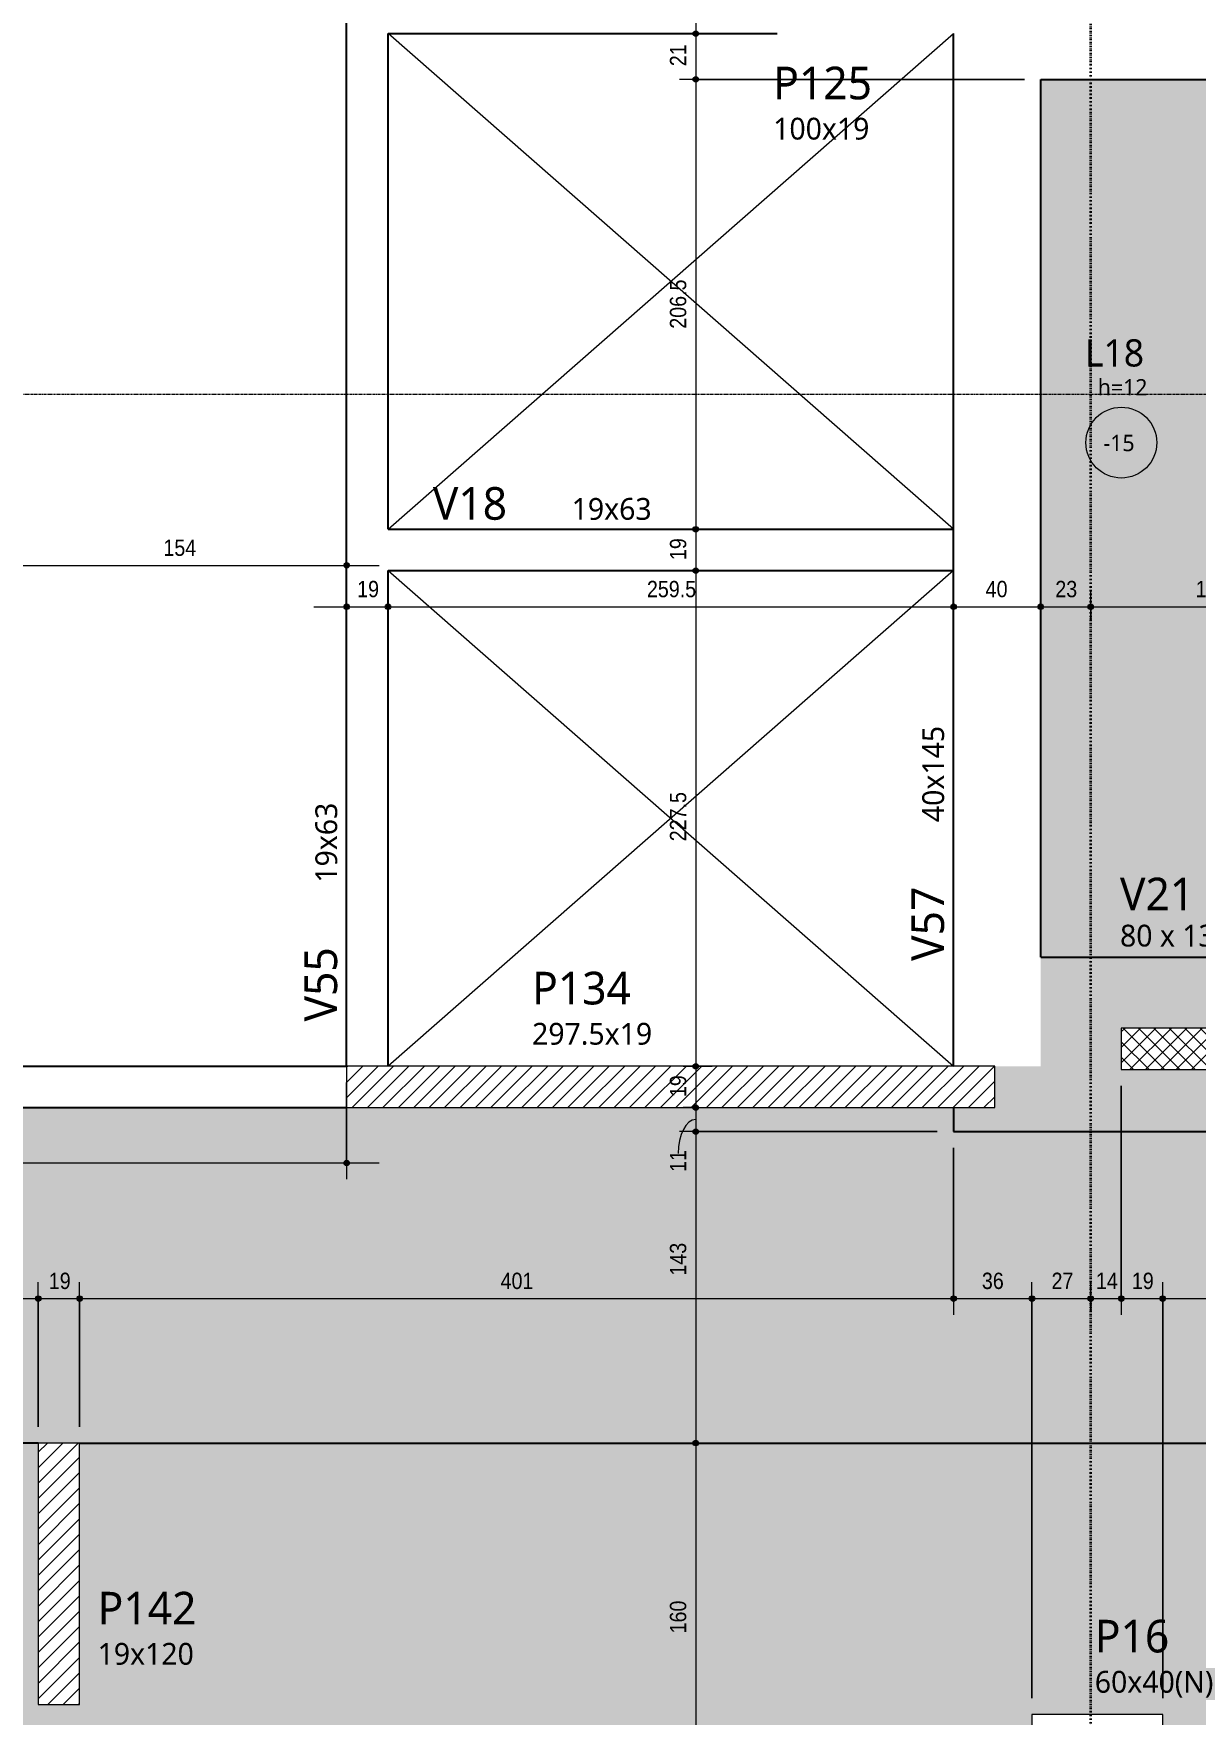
# Model space of a CAD drawing. Header units: centimetres. Extents: x -2136 to 34701, y -1430 to 84208.
# Drawn here: x 521 to 1054, y -686 to 86 of the extents above; entities that cross this region are included whole.
import ezdxf

# ---------------------------------------------------------------- set-up
doc = ezdxf.new("R2010")
doc.units = ezdxf.units.CM
doc.linetypes.add('Centro de 6 mm', pattern=[1.32, 0.6, -0.24, 0.24, -0.24])
doc.linetypes.add('Dash dot', pattern=[1.5875, 0.635, -0.47625, 0, -0.47625])
for name, color, linetype, lineweight in [('A-ANNO-DIMS', 7, 'Continuous', 9), ('A-ANNO-DIMS-50', 7, 'Continuous', 9), ('A-DETL', 7, 'Continuous', 18), ('A-DETL-GENF', 7, 'Continuous', 18), ('A-DETL-THIN', 7, 'Continuous', 18), ('A-FLOR', 7, 'Continuous', 18), ('A-FLOR-IDEN', 7, 'Continuous', 9), ('G-ANNO-SYMB', 7, 'Continuous', 9), ('S-BEAM', 7, 'Continuous', 18), ('S-BEAM-IDEN', 7, 'Continuous', 9), ('S-COLS-IDEN', 7, 'Continuous', 9), ('S-GRID', 7, 'Continuous', 9)]:
    doc.layers.add(name, color=color, linetype=linetype, lineweight=lineweight)
doc.styles.add('Fira Sans_2', font='FiraSans-Regular.ttf', dxfattribs={"width": 0.9, "height": 7.5})
doc.styles.add('Gadugi', font='gadugi.ttf', dxfattribs={"height": 15})
doc.styles.add('Gadugi_1', font='gadugi.ttf', dxfattribs={"height": 10})
doc.styles.add('Gadugi_3', font='gadugi.ttf', dxfattribs={"height": 7.5})
doc.styles.add('Gadugi_4', font='gadugi.ttf', dxfattribs={"height": 12.5})
doc.dimstyles.new('PED_R80_1_5mm_ACIMA_As_ESQ__R00', dxfattribs={"dimscale": 30.48, "dimtxt": 10.229846, "dimasz": 0.328084, "dimexe": 0.246063, "dimexo": 0.246063, "dimgap": 0.049213, "dimtad": 1, "dimdec": 1, "dimrnd": 0.5, "dimdsep": 46, "dimtxsty": 'Fira Sans_2', "dimblk1": 'DOTSMALL', "dimblk2": 'DOTSMALL', "dimsah": 1, "dimcen": 0.09, "dimdle": 0.492126, "dimazin": 0, "dimtfac": 1, "dimtdec": 4, "dimtix": 1, "dimtmove": 0, "dimatfit": 3, "dimfxl": 1, "dimtvp": 1, "dimtolj": 1, "dimtzin": 0, "dimarcsym": 2})
doc.dimstyles.new('PED_R80_1_5mm_ACIMA_As_ESQ__R00_1', dxfattribs={"dimscale": 30.48, "dimtxt": 10.229846, "dimasz": 0.328084, "dimexe": 0.246063, "dimexo": 0.246063, "dimgap": 0.049213, "dimtad": 1, "dimdec": 1, "dimrnd": 0.5, "dimdsep": 46, "dimtxsty": 'Fira Sans_2', "dimblk1": 'DOTSMALL', "dimblk2": 'DOTSMALL', "dimsah": 1, "dimcen": 0.09, "dimdle": 0.492126, "dimazin": 0, "dimtfac": 1, "dimtdec": 4, "dimtix": 1, "dimtmove": 1, "dimatfit": 3, "dimfxl": 1, "dimtvp": 1, "dimtolj": 1, "dimtzin": 0, "dimarcsym": 2})
doc.dimstyles.new('PED_R80_1_5mm_ACIMA_As_ESQ__R00_2', dxfattribs={"dimscale": 30.48, "dimtxt": 10.229846, "dimasz": 0.328084, "dimexe": 0.246063, "dimexo": 0.246063, "dimgap": 0.049213, "dimtad": 1, "dimdec": 1, "dimrnd": 0.5, "dimdsep": 46, "dimtxsty": 'Fira Sans_2', "dimblk1": 'DOTSMALL', "dimblk2": 'DOTSMALL', "dimsah": 1, "dimcen": 0.09, "dimdle": 0.492126, "dimazin": 0, "dimtfac": 1, "dimtdec": 4, "dimtix": 1, "dimtmove": 2, "dimatfit": 3, "dimfxl": 1, "dimtvp": 1, "dimtolj": 1, "dimtzin": 0, "dimarcsym": 2})
doc.dimstyles.new('PED_R80_1_5mm_ACIMA_As_ESQ__R00_3', dxfattribs={"dimscale": 30.48, "dimtxt": 10.229846, "dimasz": 0.328084, "dimexe": 0.246063, "dimexo": 0.246063, "dimgap": 0.049213, "dimtad": 1, "dimdec": 1, "dimrnd": 0.5, "dimdsep": 46, "dimtxsty": 'Fira Sans_2', "dimblk1": 'DOTSMALL', "dimblk2": 'DOTSMALL', "dimsah": 1, "dimcen": 0.09, "dimdle": 0.492126, "dimazin": 0, "dimtfac": 1, "dimtdec": 4, "dimtix": 1, "dimtmove": 0, "dimatfit": 3, "dimfxl": 1, "dimtvp": 1, "dimtolj": 1, "dimtzin": 0, "dimarcsym": 2})
pattern_1 = [(45, (0, 0), (-3.535534, 3.535534), [])]

# ---------------------------------------------------------------- blocks, each defined once
blk = doc.blocks.new('PED_TAG_LAJE_R01 - TÍTULO_ESPESSURA_REBAIXO-2413107-PL K 100 - FORMA DO 5º PAVIMENTO')
at = {"layer": 'A-FLOR-IDEN'}
blk.add_circle((-0.046, -0.667), 0.325, dxfattribs=at)
blk = doc.blocks.new('DIMBLOCK129-PL K 100 - FORMA DO 5º PAVIMENTO')
at = {"layer": 'A-ANNO-DIMS-50', "true_color": 0x000032}
h = blk.add_hatch(color=178, dxfattribs=at)
edge = h.paths.add_edge_path(flags=0)
edge.add_arc((825.23, 104.75), 1.25, 0, 360)
h = blk.add_hatch(color=178, dxfattribs=at)
edge = h.paths.add_edge_path(flags=0)
edge.add_arc((825.23, 85.75), 1.25, 0, 360)
at = {"layer": 'A-ANNO-DIMS-50', "color": 178, "true_color": 0x000032}
for p, q in [((955, 104.75), (817.73, 104.75)), ((825.23, 104.75), (825.23, 85.75)), ((825.23, 104.75), (955, 104.75)), ((819.5, 85.75), (832.73, 85.75)), ((825.23, 85.75), (819.5, 85.75))]:
    blk.add_line(p, q, dxfattribs=at)
for centre in [(825.23, 104.75), (825.23, 85.75)]:
    blk.add_circle(centre, 1.25, dxfattribs=at)
at = {"layer": 'A-ANNO-DIMS-50', "color": 0, "insert": (813.35, 90.59), "char_height": 7.5, "width": 11.1741, "attachment_point": 1, "rotation": 90, "line_spacing_factor": 1.049215, "style": 'Fira Sans_2'}
blk.add_mtext('19', dxfattribs=at)
blk = doc.blocks.new('_DotSmall')
at = {"color": 0, "linetype": 'ByBlock', "const_width": 0.5}
blk.add_lwpolyline([(-0.0625, 0, 1), (0.0625, 0, 1)], format="xyb", close=True, dxfattribs=at)
blk = doc.blocks.new('DIMBLOCK130-PL K 100 - FORMA DO 5º PAVIMENTO')
at = {"layer": 'A-ANNO-DIMS-50', "true_color": 0x000032}
h = blk.add_hatch(color=178, dxfattribs=at)
edge = h.paths.add_edge_path(flags=0)
edge.add_arc((825.23, 85.75), 1.25, 0, 360)
h = blk.add_hatch(color=178, dxfattribs=at)
edge = h.paths.add_edge_path(flags=0)
edge.add_arc((825.23, 64.75), 1.25, 0, 360)
at = {"layer": 'A-ANNO-DIMS-50', "color": 178, "true_color": 0x000032}
for p, q in [((819.5, 85.75), (832.73, 85.75)), ((825.23, 85.75), (819.5, 85.75)), ((825.23, 85.75), (825.23, 64.75)), ((976, 64.75), (817.73, 64.75)), ((825.23, 64.75), (976, 64.75))]:
    blk.add_line(p, q, dxfattribs=at)
for centre in [(825.23, 85.75), (825.23, 64.75)]:
    blk.add_circle(centre, 1.25, dxfattribs=at)
at = {"layer": 'A-ANNO-DIMS-50', "color": 0, "insert": (813.35, 70.79), "char_height": 7.5, "width": 10.702, "attachment_point": 1, "rotation": 90, "line_spacing_factor": 1.049215, "style": 'Fira Sans_2'}
blk.add_mtext('21', dxfattribs=at)
blk = doc.blocks.new('DIMBLOCK131-PL K 100 - FORMA DO 5º PAVIMENTO')
at = {"layer": 'A-ANNO-DIMS-50', "true_color": 0x000032}
h = blk.add_hatch(color=178, dxfattribs=at)
edge = h.paths.add_edge_path(flags=0)
edge.add_arc((825.23, 64.75), 1.25, 0, 360)
h = blk.add_hatch(color=178, dxfattribs=at)
edge = h.paths.add_edge_path(flags=0)
edge.add_arc((825.23, -141.75), 1.25, 0, 360)
at = {"layer": 'A-ANNO-DIMS-50', "color": 178, "true_color": 0x000032}
for p, q in [((976, 64.75), (817.73, 64.75)), ((825.23, 64.75), (825.23, -141.75)), ((825.23, 64.75), (976, 64.75)), ((819.5, -141.75), (832.73, -141.75)), ((825.23, -141.75), (819.5, -141.75))]:
    blk.add_line(p, q, dxfattribs=at)
for centre in [(825.23, 64.75), (825.23, -141.75)]:
    blk.add_circle(centre, 1.25, dxfattribs=at)
at = {"layer": 'A-ANNO-DIMS-50', "color": 0, "insert": (813.35, -49.71), "char_height": 7.5, "width": 26.9124, "attachment_point": 1, "rotation": 90, "line_spacing_factor": 1.049215, "style": 'Fira Sans_2'}
blk.add_mtext('206.5', dxfattribs=at)
blk = doc.blocks.new('DIMBLOCK132-PL K 100 - FORMA DO 5º PAVIMENTO')
at = {"layer": 'A-ANNO-DIMS-50', "true_color": 0x000032}
h = blk.add_hatch(color=178, dxfattribs=at)
edge = h.paths.add_edge_path(flags=0)
edge.add_arc((825.23, -141.75), 1.25, 0, 360)
h = blk.add_hatch(color=178, dxfattribs=at)
edge = h.paths.add_edge_path(flags=0)
edge.add_arc((825.23, -160.75), 1.25, 0, 360)
at = {"layer": 'A-ANNO-DIMS-50', "color": 178, "true_color": 0x000032}
for p, q in [((819.5, -141.75), (832.73, -141.75)), ((825.23, -141.75), (819.5, -141.75)), ((825.23, -141.75), (825.23, -160.75)), ((819.5, -160.75), (832.73, -160.75)), ((825.23, -160.75), (819.5, -160.75))]:
    blk.add_line(p, q, dxfattribs=at)
for centre in [(825.23, -141.75), (825.23, -160.75)]:
    blk.add_circle(centre, 1.25, dxfattribs=at)
at = {"layer": 'A-ANNO-DIMS-50', "color": 0, "insert": (813.35, -155.91), "char_height": 7.5, "width": 11.1741, "attachment_point": 1, "rotation": 90, "line_spacing_factor": 1.049215, "style": 'Fira Sans_2'}
blk.add_mtext('19', dxfattribs=at)
blk = doc.blocks.new('DIMBLOCK133-PL K 100 - FORMA DO 5º PAVIMENTO')
at = {"layer": 'A-ANNO-DIMS-50', "true_color": 0x000032}
h = blk.add_hatch(color=178, dxfattribs=at)
edge = h.paths.add_edge_path(flags=0)
edge.add_arc((825.23, -160.75), 1.25, 0, 360)
h = blk.add_hatch(color=178, dxfattribs=at)
edge = h.paths.add_edge_path(flags=0)
edge.add_arc((825.23, -388.25), 1.25, 0, 360)
at = {"layer": 'A-ANNO-DIMS-50', "color": 178, "true_color": 0x000032}
for p, q in [((819.5, -160.75), (832.73, -160.75)), ((825.23, -160.75), (819.5, -160.75)), ((825.23, -160.75), (825.23, -388.25)), ((819.5, -388.25), (832.73, -388.25)), ((825.23, -388.25), (819.5, -388.25))]:
    blk.add_line(p, q, dxfattribs=at)
for centre in [(825.23, -160.75), (825.23, -388.25)]:
    blk.add_circle(centre, 1.25, dxfattribs=at)
at = {"layer": 'A-ANNO-DIMS-50', "color": 0, "insert": (813.35, -284.99), "char_height": 7.5, "width": 25.1812, "attachment_point": 1, "rotation": 90, "line_spacing_factor": 1.049215, "style": 'Fira Sans_2'}
blk.add_mtext('227.5', dxfattribs=at)
blk = doc.blocks.new('DIMBLOCK134-PL K 100 - FORMA DO 5º PAVIMENTO')
at = {"layer": 'A-ANNO-DIMS-50', "true_color": 0x000032}
h = blk.add_hatch(color=178, dxfattribs=at)
edge = h.paths.add_edge_path(flags=0)
edge.add_arc((825.23, -388.25), 1.25, 0, 360)
h = blk.add_hatch(color=178, dxfattribs=at)
edge = h.paths.add_edge_path(flags=0)
edge.add_arc((825.23, -407.25), 1.25, 0, 360)
at = {"layer": 'A-ANNO-DIMS-50', "color": 178, "true_color": 0x000032}
for p, q in [((819.5, -388.25), (832.73, -388.25)), ((825.23, -388.25), (819.5, -388.25)), ((825.23, -388.25), (825.23, -407.25)), ((819.5, -407.25), (832.73, -407.25)), ((825.23, -407.25), (819.5, -407.25))]:
    blk.add_line(p, q, dxfattribs=at)
for centre in [(825.23, -388.25), (825.23, -407.25)]:
    blk.add_circle(centre, 1.25, dxfattribs=at)
at = {"layer": 'A-ANNO-DIMS-50', "color": 0, "insert": (813.35, -402.41), "char_height": 7.5, "width": 11.1741, "attachment_point": 1, "rotation": 90, "line_spacing_factor": 1.049215, "style": 'Fira Sans_2'}
blk.add_mtext('19', dxfattribs=at)
blk = doc.blocks.new('DIMBLOCK135-PL K 100 - FORMA DO 5º PAVIMENTO')
at = {"layer": 'A-ANNO-DIMS-50', "true_color": 0x000032}
h = blk.add_hatch(color=178, dxfattribs=at)
edge = h.paths.add_edge_path(flags=0)
edge.add_arc((825.23, -407.25), 1.25, 0, 360)
h = blk.add_hatch(color=178, dxfattribs=at)
edge = h.paths.add_edge_path(flags=0)
edge.add_arc((825.23, -418.25), 1.25, 0, 360)
at = {"layer": 'A-ANNO-DIMS-50', "color": 178, "true_color": 0x000032}
for p, q in [((819.5, -407.25), (832.73, -407.25)), ((825.23, -407.25), (819.5, -407.25)), ((825.23, -407.25), (825.23, -418.25)), ((936, -418.25), (817.73, -418.25)), ((825.23, -418.25), (936, -418.25))]:
    blk.add_line(p, q, dxfattribs=at)
for centre in [(825.23, -407.25), (825.23, -418.25)]:
    blk.add_circle(centre, 1.25, dxfattribs=at)
blk.add_ellipse((825.23, -428.36), major_axis=(0, 15.61), ratio=0.516314, start_param=0, end_param=1.570796, dxfattribs=at)
at = {"layer": 'A-ANNO-DIMS-50', "color": 0, "insert": (813.35, -436.75), "char_height": 7.5, "width": 10.0725, "attachment_point": 1, "rotation": 90, "line_spacing_factor": 1.049215, "style": 'Fira Sans_2'}
blk.add_mtext('11', dxfattribs=at)
blk = doc.blocks.new('DIMBLOCK136-PL K 100 - FORMA DO 5º PAVIMENTO')
at = {"layer": 'A-ANNO-DIMS-50', "true_color": 0x000032}
h = blk.add_hatch(color=178, dxfattribs=at)
edge = h.paths.add_edge_path(flags=0)
edge.add_arc((825.23, -418.25), 1.25, 0, 360)
h = blk.add_hatch(color=178, dxfattribs=at)
edge = h.paths.add_edge_path(flags=0)
edge.add_arc((825.23, -561.25), 1.25, 0, 360)
at = {"layer": 'A-ANNO-DIMS-50', "color": 178, "true_color": 0x000032}
for p, q in [((936, -418.25), (817.73, -418.25)), ((825.23, -418.25), (825.23, -561.25)), ((825.23, -418.25), (936, -418.25)), ((819.5, -561.25), (832.73, -561.25)), ((825.23, -561.25), (819.5, -561.25))]:
    blk.add_line(p, q, dxfattribs=at)
for centre in [(825.23, -418.25), (825.23, -561.25)]:
    blk.add_circle(centre, 1.25, dxfattribs=at)
at = {"layer": 'A-ANNO-DIMS-50', "color": 0, "insert": (813.35, -484.35), "char_height": 7.5, "width": 16.9973, "attachment_point": 1, "rotation": 90, "line_spacing_factor": 1.049215, "style": 'Fira Sans_2'}
blk.add_mtext('143', dxfattribs=at)
blk = doc.blocks.new('DIMBLOCK137-PL K 100 - FORMA DO 5º PAVIMENTO')
at = {"layer": 'A-ANNO-DIMS-50', "true_color": 0x000032}
h = blk.add_hatch(color=178, dxfattribs=at)
edge = h.paths.add_edge_path(flags=0)
edge.add_arc((825.23, -561.25), 1.25, 0, 360)
h = blk.add_hatch(color=178, dxfattribs=at)
edge = h.paths.add_edge_path(flags=0)
edge.add_arc((825.23, -721.25), 1.25, 0, 360)
at = {"layer": 'A-ANNO-DIMS-50', "color": 178, "true_color": 0x000032}
for p, q in [((819.5, -561.25), (832.73, -561.25)), ((825.23, -561.25), (819.5, -561.25)), ((825.23, -561.25), (825.23, -721.25)), ((819.5, -721.25), (832.73, -721.25)), ((825.23, -721.25), (819.5, -721.25))]:
    blk.add_line(p, q, dxfattribs=at)
for centre in [(825.23, -561.25), (825.23, -721.25)]:
    blk.add_circle(centre, 1.25, dxfattribs=at)
at = {"layer": 'A-ANNO-DIMS-50', "color": 0, "insert": (813.35, -648.59), "char_height": 7.5, "width": 17.6268, "attachment_point": 1, "rotation": 90, "line_spacing_factor": 1.049215, "style": 'Fira Sans_2'}
blk.add_mtext('160', dxfattribs=at)
blk = doc.blocks.new('DIMBLOCK298-PL K 100 - FORMA DO 5º PAVIMENTO')
at = {"layer": 'A-ANNO-DIMS-50', "true_color": 0x000032}
h = blk.add_hatch(color=178, dxfattribs=at)
edge = h.paths.add_edge_path(flags=0)
edge.add_arc((187.5, -494.88), 1.25, 0, 360)
h = blk.add_hatch(color=178, dxfattribs=at)
edge = h.paths.add_edge_path(flags=0)
edge.add_arc((523.5, -494.88), 1.25, 0, 360)
at = {"layer": 'A-ANNO-DIMS-50', "color": 178, "true_color": 0x000032}
for p, q in [((187.5, -553.75), (187.5, -487.38)), ((523.5, -553.75), (523.5, -487.38)), ((187.5, -494.88), (523.5, -494.88)), ((187.5, -494.88), (187.5, -553.75)), ((523.5, -494.88), (523.5, -553.75))]:
    blk.add_line(p, q, dxfattribs=at)
for centre in [(187.5, -494.88), (523.5, -494.88)]:
    blk.add_circle(centre, 1.25, dxfattribs=at)
at = {"layer": 'A-ANNO-DIMS-50', "color": 0, "insert": (348.09, -483), "char_height": 7.5, "width": 17.7842, "attachment_point": 1, "line_spacing_factor": 1.049215, "style": 'Fira Sans_2'}
blk.add_mtext('336', dxfattribs=at)
blk = doc.blocks.new('DIMBLOCK299-PL K 100 - FORMA DO 5º PAVIMENTO')
at = {"layer": 'A-ANNO-DIMS-50', "true_color": 0x000032}
h = blk.add_hatch(color=178, dxfattribs=at)
edge = h.paths.add_edge_path(flags=0)
edge.add_arc((523.5, -494.88), 1.25, 0, 360)
h = blk.add_hatch(color=178, dxfattribs=at)
edge = h.paths.add_edge_path(flags=0)
edge.add_arc((542.5, -494.88), 1.25, 0, 360)
at = {"layer": 'A-ANNO-DIMS-50', "color": 178, "true_color": 0x000032}
for p, q in [((523.5, -553.75), (523.5, -487.38)), ((542.5, -553.75), (542.5, -487.38)), ((523.5, -494.88), (542.5, -494.88)), ((523.5, -494.88), (523.5, -553.75)), ((542.5, -494.88), (542.5, -553.75))]:
    blk.add_line(p, q, dxfattribs=at)
for centre in [(523.5, -494.88), (542.5, -494.88)]:
    blk.add_circle(centre, 1.25, dxfattribs=at)
at = {"layer": 'A-ANNO-DIMS-50', "color": 0, "insert": (528.34, -483), "char_height": 7.5, "width": 11.1741, "attachment_point": 1, "line_spacing_factor": 1.049215, "style": 'Fira Sans_2'}
blk.add_mtext('19', dxfattribs=at)
blk = doc.blocks.new('DIMBLOCK300-PL K 100 - FORMA DO 5º PAVIMENTO')
at = {"layer": 'A-ANNO-DIMS-50', "true_color": 0x000032}
h = blk.add_hatch(color=178, dxfattribs=at)
edge = h.paths.add_edge_path(flags=0)
edge.add_arc((542.5, -494.88), 1.25, 0, 360)
h = blk.add_hatch(color=178, dxfattribs=at)
edge = h.paths.add_edge_path(flags=0)
edge.add_arc((943.5, -494.88), 1.25, 0, 360)
at = {"layer": 'A-ANNO-DIMS-50', "color": 178, "true_color": 0x000032}
for p, q in [((943.5, -425.75), (943.5, -502.38)), ((943.5, -494.88), (943.5, -425.75)), ((542.5, -553.75), (542.5, -487.38)), ((542.5, -494.88), (943.5, -494.88)), ((542.5, -494.88), (542.5, -553.75))]:
    blk.add_line(p, q, dxfattribs=at)
for centre in [(542.5, -494.88), (943.5, -494.88)]:
    blk.add_circle(centre, 1.25, dxfattribs=at)
at = {"layer": 'A-ANNO-DIMS-50', "color": 0, "insert": (735.66, -483), "char_height": 7.5, "width": 17.6268, "attachment_point": 1, "line_spacing_factor": 1.049215, "style": 'Fira Sans_2'}
blk.add_mtext('401', dxfattribs=at)
blk = doc.blocks.new('DIMBLOCK301-PL K 100 - FORMA DO 5º PAVIMENTO')
at = {"layer": 'A-ANNO-DIMS-50', "true_color": 0x000032}
h = blk.add_hatch(color=178, dxfattribs=at)
edge = h.paths.add_edge_path(flags=0)
edge.add_arc((943.5, -494.88), 1.25, 0, 360)
h = blk.add_hatch(color=178, dxfattribs=at)
edge = h.paths.add_edge_path(flags=0)
edge.add_arc((979.5, -494.88), 1.25, 0, 360)
at = {"layer": 'A-ANNO-DIMS-50', "color": 178, "true_color": 0x000032}
for p, q in [((943.5, -425.75), (943.5, -502.38)), ((943.5, -494.88), (943.5, -425.75)), ((979.5, -678.25), (979.5, -487.38)), ((943.5, -494.88), (979.5, -494.88)), ((979.5, -494.88), (979.5, -678.25))]:
    blk.add_line(p, q, dxfattribs=at)
for centre in [(943.5, -494.88), (979.5, -494.88)]:
    blk.add_circle(centre, 1.25, dxfattribs=at)
at = {"layer": 'A-ANNO-DIMS-50', "color": 0, "insert": (956.52, -483), "char_height": 7.5, "width": 11.9611, "attachment_point": 1, "line_spacing_factor": 1.049215, "style": 'Fira Sans_2'}
blk.add_mtext('36', dxfattribs=at)
blk = doc.blocks.new('DIMBLOCK302-PL K 100 - FORMA DO 5º PAVIMENTO')
at = {"layer": 'A-ANNO-DIMS-50', "true_color": 0x000032}
h = blk.add_hatch(color=178, dxfattribs=at)
edge = h.paths.add_edge_path(flags=0)
edge.add_arc((979.5, -494.88), 1.25, 0, 360)
h = blk.add_hatch(color=178, dxfattribs=at)
edge = h.paths.add_edge_path(flags=0)
edge.add_arc((1006.5, -494.88), 1.25, 0, 360)
at = {"layer": 'A-ANNO-DIMS-50', "color": 178, "true_color": 0x000032}
for p, q in [((979.5, -678.25), (979.5, -487.38)), ((1006.5, -500.61), (1006.5, -487.38)), ((979.5, -494.88), (1006.5, -494.88)), ((979.5, -494.88), (979.5, -678.25)), ((1006.5, -494.88), (1006.5, -500.61))]:
    blk.add_line(p, q, dxfattribs=at)
for centre in [(979.5, -494.88), (1006.5, -494.88)]:
    blk.add_circle(centre, 1.25, dxfattribs=at)
at = {"layer": 'A-ANNO-DIMS-50', "color": 0, "insert": (988.48, -483), "char_height": 7.5, "width": 10.8594, "attachment_point": 1, "line_spacing_factor": 1.049215, "style": 'Fira Sans_2'}
blk.add_mtext('27', dxfattribs=at)
blk = doc.blocks.new('DIMBLOCK303-PL K 100 - FORMA DO 5º PAVIMENTO')
at = {"layer": 'A-ANNO-DIMS-50', "true_color": 0x000032}
h = blk.add_hatch(color=178, dxfattribs=at)
edge = h.paths.add_edge_path(flags=0)
edge.add_arc((1006.5, -494.88), 1.25, 0, 360)
h = blk.add_hatch(color=178, dxfattribs=at)
edge = h.paths.add_edge_path(flags=0)
edge.add_arc((1020.5, -494.88), 1.25, 0, 360)
at = {"layer": 'A-ANNO-DIMS-50', "color": 178, "true_color": 0x000032}
for p, q in [((1020.5, -397.25), (1020.5, -502.38)), ((1020.5, -494.88), (1020.5, -397.25)), ((1006.5, -500.61), (1006.5, -487.38)), ((1006.5, -494.88), (1020.5, -494.88)), ((1006.5, -494.88), (1006.5, -500.61))]:
    blk.add_line(p, q, dxfattribs=at)
for centre in [(1006.5, -494.88), (1020.5, -494.88)]:
    blk.add_circle(centre, 1.25, dxfattribs=at)
at = {"layer": 'A-ANNO-DIMS-50', "color": 0, "insert": (1008.84, -483), "char_height": 7.5, "width": 11.1741, "attachment_point": 1, "line_spacing_factor": 1.049215, "style": 'Fira Sans_2'}
blk.add_mtext('14', dxfattribs=at)
blk = doc.blocks.new('DIMBLOCK304-PL K 100 - FORMA DO 5º PAVIMENTO')
at = {"layer": 'A-ANNO-DIMS-50', "true_color": 0x000032}
h = blk.add_hatch(color=178, dxfattribs=at)
edge = h.paths.add_edge_path(flags=0)
edge.add_arc((1020.5, -494.88), 1.25, 0, 360)
h = blk.add_hatch(color=178, dxfattribs=at)
edge = h.paths.add_edge_path(flags=0)
edge.add_arc((1039.5, -494.88), 1.25, 0, 360)
at = {"layer": 'A-ANNO-DIMS-50', "color": 178, "true_color": 0x000032}
for p, q in [((1020.5, -397.25), (1020.5, -502.38)), ((1020.5, -494.88), (1020.5, -397.25)), ((1039.5, -678.25), (1039.5, -487.38)), ((1020.5, -494.88), (1039.5, -494.88)), ((1039.5, -494.88), (1039.5, -678.25))]:
    blk.add_line(p, q, dxfattribs=at)
for centre in [(1020.5, -494.88), (1039.5, -494.88)]:
    blk.add_circle(centre, 1.25, dxfattribs=at)
at = {"layer": 'A-ANNO-DIMS-50', "color": 0, "insert": (1025.34, -483), "char_height": 7.5, "width": 11.1741, "attachment_point": 1, "line_spacing_factor": 1.049215, "style": 'Fira Sans_2'}
blk.add_mtext('19', dxfattribs=at)
blk = doc.blocks.new('DIMBLOCK305-PL K 100 - FORMA DO 5º PAVIMENTO')
at = {"layer": 'A-ANNO-DIMS-50', "true_color": 0x000032}
h = blk.add_hatch(color=178, dxfattribs=at)
edge = h.paths.add_edge_path(flags=0)
edge.add_arc((1039.5, -494.88), 1.25, 0, 360)
h = blk.add_hatch(color=178, dxfattribs=at)
edge = h.paths.add_edge_path(flags=0)
edge.add_arc((1116.5, -494.88), 1.25, 0, 360)
at = {"layer": 'A-ANNO-DIMS-50', "color": 178, "true_color": 0x000032}
for p, q in [((1116.5, -425.75), (1116.5, -502.38)), ((1116.5, -494.88), (1116.5, -425.75)), ((1039.5, -678.25), (1039.5, -487.38)), ((1039.5, -494.88), (1116.5, -494.88)), ((1039.5, -494.88), (1039.5, -678.25))]:
    blk.add_line(p, q, dxfattribs=at)
for centre in [(1039.5, -494.88), (1116.5, -494.88)]:
    blk.add_circle(centre, 1.25, dxfattribs=at)
at = {"layer": 'A-ANNO-DIMS-50', "color": 0, "insert": (1073.67, -483), "char_height": 7.5, "width": 10.3872, "attachment_point": 1, "line_spacing_factor": 1.049215, "style": 'Fira Sans_2'}
blk.add_mtext('77', dxfattribs=at)
blk = doc.blocks.new('DIMBLOCK337-PL K 100 - FORMA DO 5º PAVIMENTO')
at = {"layer": 'A-ANNO-DIMS-50', "true_color": 0x000032}
h = blk.add_hatch(color=178, dxfattribs=at)
edge = h.paths.add_edge_path(flags=0)
edge.add_arc((511, -158.35), 1.25, 0, 360)
h = blk.add_hatch(color=178, dxfattribs=at)
edge = h.paths.add_edge_path(flags=0)
edge.add_arc((665, -158.35), 1.25, 0, 360)
at = {"layer": 'A-ANNO-DIMS-50', "color": 178, "true_color": 0x000032}
for p, q in [((511, -164.09), (511, -150.85)), ((665, -164.09), (665, -150.85)), ((511, -158.35), (680, -158.35)), ((511, -158.35), (511, -164.09)), ((665, -158.35), (665, -164.09))]:
    blk.add_line(p, q, dxfattribs=at)
for centre in [(511, -158.35), (665, -158.35)]:
    blk.add_circle(centre, 1.25, dxfattribs=at)
at = {"layer": 'A-ANNO-DIMS-50', "color": 0, "insert": (580.92, -146.47), "char_height": 7.5, "width": 16.9973, "attachment_point": 1, "line_spacing_factor": 1.049215, "style": 'Fira Sans_2'}
blk.add_mtext('154', dxfattribs=at)
blk = doc.blocks.new('DIMBLOCK338-PL K 100 - FORMA DO 5º PAVIMENTO')
at = {"layer": 'A-ANNO-DIMS-50', "true_color": 0x000032}
h = blk.add_hatch(color=178, dxfattribs=at)
edge = h.paths.add_edge_path(flags=0)
edge.add_arc((665, -177.33), 1.25, 0, 360)
h = blk.add_hatch(color=178, dxfattribs=at)
edge = h.paths.add_edge_path(flags=0)
edge.add_arc((684, -177.33), 1.25, 0, 360)
at = {"layer": 'A-ANNO-DIMS-50', "color": 178, "true_color": 0x000032}
for p, q in [((650, -177.33), (684, -177.33)), ((665, -183.07), (665, -169.83)), ((665, -177.33), (665, -183.07)), ((684, -183.07), (684, -169.83)), ((684, -177.33), (684, -183.07))]:
    blk.add_line(p, q, dxfattribs=at)
for centre in [(665, -177.33), (684, -177.33)]:
    blk.add_circle(centre, 1.25, dxfattribs=at)
at = {"layer": 'A-ANNO-DIMS-50', "color": 0, "insert": (669.84, -165.45), "char_height": 7.5, "width": 11.1741, "attachment_point": 1, "line_spacing_factor": 1.049215, "style": 'Fira Sans_2'}
blk.add_mtext('19', dxfattribs=at)
blk = doc.blocks.new('DIMBLOCK339-PL K 100 - FORMA DO 5º PAVIMENTO')
at = {"layer": 'A-ANNO-DIMS-50', "true_color": 0x000032}
h = blk.add_hatch(color=178, dxfattribs=at)
edge = h.paths.add_edge_path(flags=0)
edge.add_arc((684, -177.33), 1.25, 0, 360)
h = blk.add_hatch(color=178, dxfattribs=at)
edge = h.paths.add_edge_path(flags=0)
edge.add_arc((943.5, -177.33), 1.25, 0, 360)
at = {"layer": 'A-ANNO-DIMS-50', "color": 178, "true_color": 0x000032}
for p, q in [((684, -183.07), (684, -169.83)), ((684, -177.33), (943.5, -177.33)), ((684, -177.33), (684, -183.07)), ((943.5, -183.07), (943.5, -169.83)), ((943.5, -177.33), (943.5, -183.07))]:
    blk.add_line(p, q, dxfattribs=at)
for centre in [(684, -177.33), (943.5, -177.33)]:
    blk.add_circle(centre, 1.25, dxfattribs=at)
at = {"layer": 'A-ANNO-DIMS-50', "color": 0, "insert": (802.8, -165.45), "char_height": 7.5, "width": 26.2828, "attachment_point": 1, "line_spacing_factor": 1.049215, "style": 'Fira Sans_2'}
blk.add_mtext('259.5', dxfattribs=at)
blk = doc.blocks.new('DIMBLOCK340-PL K 100 - FORMA DO 5º PAVIMENTO')
at = {"layer": 'A-ANNO-DIMS-50', "true_color": 0x000032}
h = blk.add_hatch(color=178, dxfattribs=at)
edge = h.paths.add_edge_path(flags=0)
edge.add_arc((943.5, -177.33), 1.25, 0, 360)
h = blk.add_hatch(color=178, dxfattribs=at)
edge = h.paths.add_edge_path(flags=0)
edge.add_arc((983.5, -177.33), 1.25, 0, 360)
at = {"layer": 'A-ANNO-DIMS-50', "color": 178, "true_color": 0x000032}
for p, q in [((943.5, -183.07), (943.5, -169.83)), ((943.5, -177.33), (983.5, -177.33)), ((943.5, -177.33), (943.5, -183.07)), ((983.5, -183.07), (983.5, -169.83)), ((983.5, -177.33), (983.5, -183.07))]:
    blk.add_line(p, q, dxfattribs=at)
for centre in [(943.5, -177.33), (983.5, -177.33)]:
    blk.add_circle(centre, 1.25, dxfattribs=at)
at = {"layer": 'A-ANNO-DIMS-50', "color": 0, "insert": (958.25, -165.45), "char_height": 7.5, "width": 12.5906, "attachment_point": 1, "line_spacing_factor": 1.049215, "style": 'Fira Sans_2'}
blk.add_mtext('40', dxfattribs=at)
blk = doc.blocks.new('DIMBLOCK341-PL K 100 - FORMA DO 5º PAVIMENTO')
at = {"layer": 'A-ANNO-DIMS-50', "true_color": 0x000032}
h = blk.add_hatch(color=178, dxfattribs=at)
edge = h.paths.add_edge_path(flags=0)
edge.add_arc((983.5, -177.33), 1.25, 0, 360)
h = blk.add_hatch(color=178, dxfattribs=at)
edge = h.paths.add_edge_path(flags=0)
edge.add_arc((1006.5, -177.33), 1.25, 0, 360)
at = {"layer": 'A-ANNO-DIMS-50', "color": 178, "true_color": 0x000032}
for p, q in [((983.5, -183.07), (983.5, -169.83)), ((983.5, -177.33), (1006.5, -177.33)), ((983.5, -177.33), (983.5, -183.07)), ((1006.5, -183.07), (1006.5, -169.83)), ((1006.5, -177.33), (1006.5, -183.07))]:
    blk.add_line(p, q, dxfattribs=at)
for centre in [(983.5, -177.33), (1006.5, -177.33)]:
    blk.add_circle(centre, 1.25, dxfattribs=at)
at = {"layer": 'A-ANNO-DIMS-50', "color": 0, "insert": (990.21, -165.45), "char_height": 7.5, "width": 11.4889, "attachment_point": 1, "line_spacing_factor": 1.049215, "style": 'Fira Sans_2'}
blk.add_mtext('23', dxfattribs=at)
blk = doc.blocks.new('DIMBLOCK342-PL K 100 - FORMA DO 5º PAVIMENTO')
at = {"layer": 'A-ANNO-DIMS-50', "true_color": 0x000032}
h = blk.add_hatch(color=178, dxfattribs=at)
edge = h.paths.add_edge_path(flags=0)
edge.add_arc((1006.5, -177.33), 1.25, 0, 360)
h = blk.add_hatch(color=178, dxfattribs=at)
edge = h.paths.add_edge_path(flags=0)
edge.add_arc((1116.5, -177.33), 1.25, 0, 360)
at = {"layer": 'A-ANNO-DIMS-50', "color": 178, "true_color": 0x000032}
for p, q in [((1006.5, -183.07), (1006.5, -169.83)), ((1006.5, -177.33), (1116.5, -177.33)), ((1006.5, -177.33), (1006.5, -183.07)), ((1116.5, -183.07), (1116.5, -169.83)), ((1116.5, -177.33), (1116.5, -183.07))]:
    blk.add_line(p, q, dxfattribs=at)
for centre in [(1006.5, -177.33), (1116.5, -177.33)]:
    blk.add_circle(centre, 1.25, dxfattribs=at)
at = {"layer": 'A-ANNO-DIMS-50', "color": 0, "insert": (1054.61, -165.45), "char_height": 7.5, "width": 16.5251, "attachment_point": 1, "line_spacing_factor": 1.049215, "style": 'Fira Sans_2'}
blk.add_mtext('110', dxfattribs=at)
blk = doc.blocks.new('DIMBLOCK544-PL K 100 - FORMA DO 5º PAVIMENTO')
at = {"layer": 'A-ANNO-DIMS-50', "true_color": 0x000032}
h = blk.add_hatch(color=178, dxfattribs=at)
edge = h.paths.add_edge_path(flags=0)
edge.add_arc((325.11, -432.65), 1.25, 0, 360)
h = blk.add_hatch(color=178, dxfattribs=at)
edge = h.paths.add_edge_path(flags=0)
edge.add_arc((665, -432.65), 1.25, 0, 360)
at = {"layer": 'A-ANNO-DIMS-50', "color": 178, "true_color": 0x000032}
for p, q in [((665, -395.75), (665, -440.15)), ((665, -432.65), (665, -395.75)), ((325.11, -414.75), (325.11, -440.15)), ((325.11, -432.65), (325.11, -414.75)), ((310.11, -432.65), (680, -432.65))]:
    blk.add_line(p, q, dxfattribs=at)
for centre in [(325.11, -432.65), (665, -432.65)]:
    blk.add_circle(centre, 1.25, dxfattribs=at)
at = {"layer": 'A-ANNO-DIMS-50', "color": 0, "insert": (487.38, -420.76), "char_height": 7.5, "width": 18.4137, "attachment_point": 1, "line_spacing_factor": 1.049215, "style": 'Fira Sans_2'}
blk.add_mtext('340', dxfattribs=at)

msp = doc.modelspace()

# ---------------------------------------------------------------- hatches: boundary and pattern name
at = {"layer": 'A-DETL-GENF', "true_color": 0x0000ff}
h = msp.add_hatch(dxfattribs=at)
h.set_pattern_fill('FP_2', color=5, style=0, pattern_type=2)
h.set_pattern_definition([(45, (0, 0), (-3.535534, 3.535534), []), (135, (0, 0), (-3.535534, -3.535534), [])])
h.paths.add_polyline_path([(1116.5, -389.75), (1116.5, -388.25), (1139.5, -388.25), (1139.5, -370.75), (1020.5, -370.75), (1020.5, -389.75), (1076.55, -389.75)], flags=0)
at = {"layer": 'A-DETL-GENF', "true_color": 0x808080}
h = msp.add_hatch(dxfattribs=at)
h.set_pattern_fill('FP_1', color=8, style=0, pattern_type=2)
h.set_pattern_definition(pattern_1)
h.paths.add_polyline_path([(962.5, -407.25), (962.5, -388.25), (665, -388.25), (665, -407.25), (871.39, -407.25)], flags=0)
h = msp.add_hatch(dxfattribs=at)
h.set_pattern_fill('FP_1', color=8, style=0, pattern_type=2)
h.set_pattern_definition(pattern_1)
h.paths.add_polyline_path([(542.5, -681.25), (542.5, -561.25), (523.5, -561.25), (523.5, -681.25)], flags=0)
at = {"layer": 'A-FLOR', "true_color": 0xfcd5b4}
for points in [[(1116.5, -338.25), (1116.5, -243.1), (1096.49, -243.1), (1096.49, -193.1), (1116.5, -193.1), (1116.5, -17.9), (1096.49, -17.9), (1096.49, 17.01), (1116.5, 17.01), (1116.5, 64.75), (983.5, 64.75), (983.5, -338.25), (1076.55, -338.25)], [(50.77, -561.25), (1788.5, -561.25), (1788.5, -407.25), (1711.5, -407.25), (1711.5, -413.25), (1276.5, -413.25), (1276.5, -418.25), (943.5, -418.25), (943.5, -407.25), (-921.5, -407.25), (-921.5, -418.25), (-1383.5, -418.25), (-1383.5, -413.25), (-1662, -413.25), (-1662, -407.25), (-1787.5, -407.25), (-1787.5, -561.25), (-145.5, -561.25)]]:
    msp.add_hatch(color=254, dxfattribs=at).paths.add_polyline_path(points, flags=0)
at = {"layer": 'S-BEAM', "true_color": 0xfcd5b4}
for points in [[(1076.55, -418.25), (1116.5, -418.25), (1116.5, -389.75), (1020.5, -389.75), (1020.5, -370.75), (1116.5, -370.75), (1116.5, -338.25), (983.5, -338.25), (983.5, -388.25), (962.5, -388.25), (962.5, -407.25), (943.5, -407.25), (943.5, -418.25), (962.5, -418.25)], [(969.5, -721.25), (979.5, -721.25), (979.5, -685.75), (1039.5, -685.75), (1039.5, -721.25), (1233.5, -721.25), (1233.5, -561.25), (542.5, -561.25), (542.5, -681.25), (523.5, -681.25), (523.5, -561.25), (187.5, -561.25), (187.5, -721.25), (928.5, -721.25)]]:
    msp.add_hatch(color=254, dxfattribs=at).paths.add_polyline_path(points, flags=0)

# ---------------------------------------------------------------- linework, layer by layer
at = {"layer": 'A-DETL'}
for p, q in [((943.5, -141.75), (684, 85.75)), ((684, -141.75), (943.5, 85.75)), ((943.5, -160.75), (684, -388.25)), ((684, -160.75), (943.5, -388.25))]:
    msp.add_line(p, q, dxfattribs=at)
at = {"layer": 'A-DETL-THIN'}
for p, q in [((1139.5, -370.75), (1020.5, -370.75)), ((1020.5, -370.75), (1020.5, -389.75)), ((665, -388.25), (665, -407.25)), ((962.5, -388.25), (665, -388.25)), ((962.5, -407.25), (962.5, -388.25)), ((1020.5, -389.75), (1116.5, -389.75)), ((665, -407.25), (962.5, -407.25)), ((523.5, -561.25), (523.5, -681.25)), ((542.5, -561.25), (523.5, -561.25)), ((542.5, -681.25), (542.5, -561.25)), ((523.5, -681.25), (542.5, -681.25)), ((1039.5, -685.75), (979.5, -685.75)), ((979.5, -685.75), (979.5, -725.75)), ((1039.5, -725.75), (1039.5, -685.75))]:
    msp.add_line(p, q, dxfattribs=at)
at = {"layer": 'G-ANNO-SYMB', "linetype": 'Centro de 6 mm'}
msp.add_line((-1936.58, -79.8), (1941.9, -79.8), dxfattribs=at)
at = {"layer": 'S-BEAM', "lineweight": 25}
for p, q in [((665, -388.25), (665, 260.75)), ((684, -141.75), (684, 85.75)), ((684, 85.75), (862.5, 85.75)), ((943.5, -388.25), (943.5, 85.75)), ((983.5, -338.25), (983.5, 64.75)), ((983.5, 64.75), (1116.5, 64.75)), ((684, -141.75), (943.5, -141.75)), ((684, -388.25), (684, -160.75)), ((684, -160.75), (943.5, -160.75)), ((983.5, -338.25), (1116.5, -338.25)), ((295, -388.25), (665, -388.25)), ((-861.5, -407.25), (665, -407.25)), ((943.5, -407.25), (943.5, -418.25)), ((943.5, -418.25), (1116.5, -418.25)), ((523.5, -561.25), (187.5, -561.25)), ((542.5, -561.25), (1233.5, -561.25))]:
    msp.add_line(p, q, dxfattribs=at)
at = {"layer": 'S-GRID', "color": 40, "linetype": 'Dash dot', "lineweight": 35, "true_color": 0xffc000}
msp.add_line((1006.5, -1356.57), (1006.5, 1672), dxfattribs=at)

# ---------------------------------------------------------------- block references
at = {"layer": 'A-FLOR-IDEN', "xscale": 49.99999999999998, "yscale": 49.99999999999998, "zscale": 49.99999999999998}
msp.add_blockref('PED_TAG_LAJE_R01 - TÍTULO_ESPESSURA_REBAIXO-2413107-PL K 100 - FORMA DO 5º PAVIMENTO', (1022.81, -68.65), dxfattribs=at)

# ---------------------------------------------------------------- texts
at = {"layer": 'A-FLOR-IDEN', "attachment_point": 1}
for s, insert, char_height, width, style in [('L18', (1003.79, -54.56), 12.5, 33.27, 'Gadugi_4'), ('h=12', (1009.69, -72.84), 7.5, 29.6624, 'Gadugi_3'), ('-15', (1012.28, -98.41), 7.5, 18.8397, 'Gadugi_3')]:
    msp.add_mtext(s, dxfattribs=dict(at, insert=insert, char_height=char_height, width=width, style=style))
at = {"layer": 'S-BEAM-IDEN', "attachment_point": 1}
for s, insert, char_height, width, style in [('V18', (704.56, -122.4), 15, 44.0928, 'Gadugi'), ('19x63', (768.27, -127.41), 10, 44.8945, 'Gadugi_1'), ('V21', (1019.87, -301.68), 15, 44.0928, 'Gadugi'), ('80 x 130', (1019.92, -323.29), 10, 63.7342, 'Gadugi_1')]:
    msp.add_mtext(s, dxfattribs=dict(at, insert=insert, char_height=char_height, width=width, style=style))
at = {"layer": 'S-BEAM-IDEN', "attachment_point": 1, "rotation": 90}
for s, insert, char_height, width, style in [('40x145', (929.16, -276.18), 10, 54.1139, 'Gadugi_1'), ('19x63', (650.66, -303.98), 10, 44.8945, 'Gadugi_1'), ('V57', (924.15, -339.89), 15, 44.0928, 'Gadugi'), ('V55', (645.65, -367.69), 15, 44.0928, 'Gadugi')]:
    msp.add_mtext(s, dxfattribs=dict(at, insert=insert, char_height=char_height, width=width, style=style))
at = {"layer": 'S-COLS-IDEN', "attachment_point": 1}
for s, insert, char_height, width, style in [('P125', (860.75, 70.58), 15, 56.519, 'Gadugi'), ('100x19', (860.75, 47.12), 10, 54.1139, 'Gadugi_1'), ('P134', (750.12, -344.87), 15, 56.519, 'Gadugi'), ('297.5x19', (750.12, -368.33), 10, 66.9409, 'Gadugi_1'), ('P142', (550.74, -629.49), 15, 56.519, 'Gadugi'), ('P16', (1008.34, -642.33), 15, 42.4894, 'Gadugi'), ('19x120', (550.74, -652.95), 10, 54.1139, 'Gadugi_1'), ('60x40(N)', (1008.34, -665.8), 10, 68.1434, 'Gadugi_1')]:
    msp.add_mtext(s, dxfattribs=dict(at, insert=insert, char_height=char_height, width=width, style=style))

# ---------------------------------------------------------------- dimensions: what is measured, and where the dimension line sits
at = {"layer": 'A-ANNO-DIMS', "color": 178, "true_color": 0x000032}
for base, p1, p2, override, picture, middle in [((825.23, 85.75), (962.5, 104.75), (827, 85.75), {"dimpost": '<>', "dimfxl": 136.825393}, 'DIMBLOCK129-PL K 100 - FORMA DO 5º PAVIMENTO', (819.86, 95.25)), ((825.23, 64.75), (827, 85.75), (983.5, 64.75), {"dimpost": '<>', "dimfxl": 157.902434}, 'DIMBLOCK130-PL K 100 - FORMA DO 5º PAVIMENTO', (819.98, 75.25)), ((825.23, -141.75), (983.5, 64.75), (827, -141.75), {"dimpost": '<>', "dimfxl": 259.103123}, 'DIMBLOCK131-PL K 100 - FORMA DO 5º PAVIMENTO', (819.92, -38.5)), ((825.23, -160.75), (827, -141.75), (827, -160.75), {"dimpost": '<>', "dimfxl": 19}, 'DIMBLOCK132-PL K 100 - FORMA DO 5º PAVIMENTO', (819.86, -151.25)), ((825.23, -388.25), (827, -160.75), (827, -388.25), {"dimpost": '<>', "dimfxl": 227.499955}, 'DIMBLOCK133-PL K 100 - FORMA DO 5º PAVIMENTO', (819.92, -274.5)), ((825.23, -407.25), (827, -388.25), (827, -407.25), {"dimpost": '<>', "dimfxl": 19}, 'DIMBLOCK134-PL K 100 - FORMA DO 5º PAVIMENTO', (819.86, -397.75)), ((825.23, -721.25), (827, -561.25), (827, -721.25), {"dimpost": '<>', "dimfxl": 160}, 'DIMBLOCK137-PL K 100 - FORMA DO 5º PAVIMENTO', (819.92, -641.25))]:
    dim = msp.add_linear_dim(base=base, p1=p1, p2=p2, angle=90, dimstyle='PED_R80_1_5mm_ACIMA_As_ESQ__R00', override=override, dxfattribs=at)
    dim.commit()
    dim.dimension.update_dxf_attribs({"geometry": picture, "text_midpoint": middle})
for base, p1, p2, override, picture, middle in [((665, -158.35), (511, -156.59), (665, -156.59), {"dimpost": '<>', "dimfxl": 154}, 'DIMBLOCK337-PL K 100 - FORMA DO 5º PAVIMENTO', (588, -153.04)), ((684, -177.33), (665, -175.57), (684, -175.57), {"dimpost": '<>', "dimfxl": 19}, 'DIMBLOCK338-PL K 100 - FORMA DO 5º PAVIMENTO', (674.5, -171.96)), ((943.5, -177.33), (684, -175.57), (943.5, -175.57), {"dimpost": '<>', "dimfxl": 259.5}, 'DIMBLOCK339-PL K 100 - FORMA DO 5º PAVIMENTO', (813.75, -171.96)), ((983.5, -177.33), (943.5, -175.57), (983.5, -175.57), {"dimpost": '<>', "dimfxl": 40}, 'DIMBLOCK340-PL K 100 - FORMA DO 5º PAVIMENTO', (963.5, -172.02)), ((1006.5, -177.33), (983.5, -175.57), (1006.5, -175.57), {"dimpost": '<>', "dimfxl": 23.000066}, 'DIMBLOCK341-PL K 100 - FORMA DO 5º PAVIMENTO', (995, -172.02)), ((1116.5, -177.33), (1006.5, -175.57), (1116.5, -175.57), {"dimpost": '<>', "dimfxl": 109.999956}, 'DIMBLOCK342-PL K 100 - FORMA DO 5º PAVIMENTO', (1061.5, -172.02)), ((665, -432.65), (325.11, -407.25), (665, -388.25), {"dimpost": '<>', "dimfxl": 340.417274}, 'DIMBLOCK544-PL K 100 - FORMA DO 5º PAVIMENTO', (495.06, -427.33)), ((1020.5, -494.88), (1006.5, -493.11), (1020.5, -389.75), {"dimpost": '<>', "dimfxl": 104.308326}, 'DIMBLOCK303-PL K 100 - FORMA DO 5º PAVIMENTO', (1013.5, -489.63)), ((1039.5, -494.88), (1020.5, -389.75), (1039.5, -685.75), {"dimpost": '<>', "dimfxl": 296.60917}, 'DIMBLOCK304-PL K 100 - FORMA DO 5º PAVIMENTO', (1030, -489.51)), ((943.5, -494.88), (542.5, -561.25), (943.5, -418.25), {"dimpost": '<>', "dimfxl": 425.734638}, 'DIMBLOCK300-PL K 100 - FORMA DO 5º PAVIMENTO', (743, -489.57)), ((979.5, -494.88), (943.5, -418.25), (979.5, -685.75), {"dimpost": '<>', "dimfxl": 269.91156}, 'DIMBLOCK301-PL K 100 - FORMA DO 5º PAVIMENTO', (961.5, -489.57)), ((1116.5, -494.88), (1039.5, -685.75), (1116.5, -418.25), {"dimpost": '<>', "dimfxl": 278.361731}, 'DIMBLOCK305-PL K 100 - FORMA DO 5º PAVIMENTO', (1078, -489.58)), ((523.5, -494.88), (187.5, -561.25), (523.5, -561.25), {"dimpost": '<>', "dimfxl": 336}, 'DIMBLOCK298-PL K 100 - FORMA DO 5º PAVIMENTO', (355.5, -489.57)), ((542.5, -494.88), (523.5, -561.25), (542.5, -561.25), {"dimpost": '<>', "dimfxl": 19}, 'DIMBLOCK299-PL K 100 - FORMA DO 5º PAVIMENTO', (533, -489.51)), ((1006.5, -494.88), (979.5, -685.75), (1006.5, -493.11), {"dimpost": '<>', "dimfxl": 194.518439}, 'DIMBLOCK302-PL K 100 - FORMA DO 5º PAVIMENTO', (993, -489.58))]:
    dim = msp.add_linear_dim(base=base, p1=p1, p2=p2, dimstyle='PED_R80_1_5mm_ACIMA_As_ESQ__R00_3', override=override, dxfattribs=at)
    dim.commit()
    dim.dimension.update_dxf_attribs({"geometry": picture, "text_midpoint": middle})
for base, p1, p2, dimstyle, override, picture, middle in [((825.23, -418.25), (827, -407.25), (943.5, -418.25), 'PED_R80_1_5mm_ACIMA_As_ESQ__R00_1', {"dimpost": '<>', "dimfxl": 117.017934}, 'DIMBLOCK135-PL K 100 - FORMA DO 5º PAVIMENTO', (818.35, -431.71)), ((825.23, -561.25), (943.5, -418.25), (827, -561.25), 'PED_R80_1_5mm_ACIMA_As_ESQ__R00_2', {"dimpost": '<>', "dimfxl": 184.448358}, 'DIMBLOCK136-PL K 100 - FORMA DO 5º PAVIMENTO', (818.35, -475.85))]:
    dim = msp.add_linear_dim(base=base, p1=p1, p2=p2, angle=90, dimstyle=dimstyle, override=override, dxfattribs=at)
    dim.commit()
    dim.dimension.update_dxf_attribs({"geometry": picture, "text_midpoint": middle, "dimtype": 160, "text_rotation": 90})

doc.saveas('drawing.dxf')
